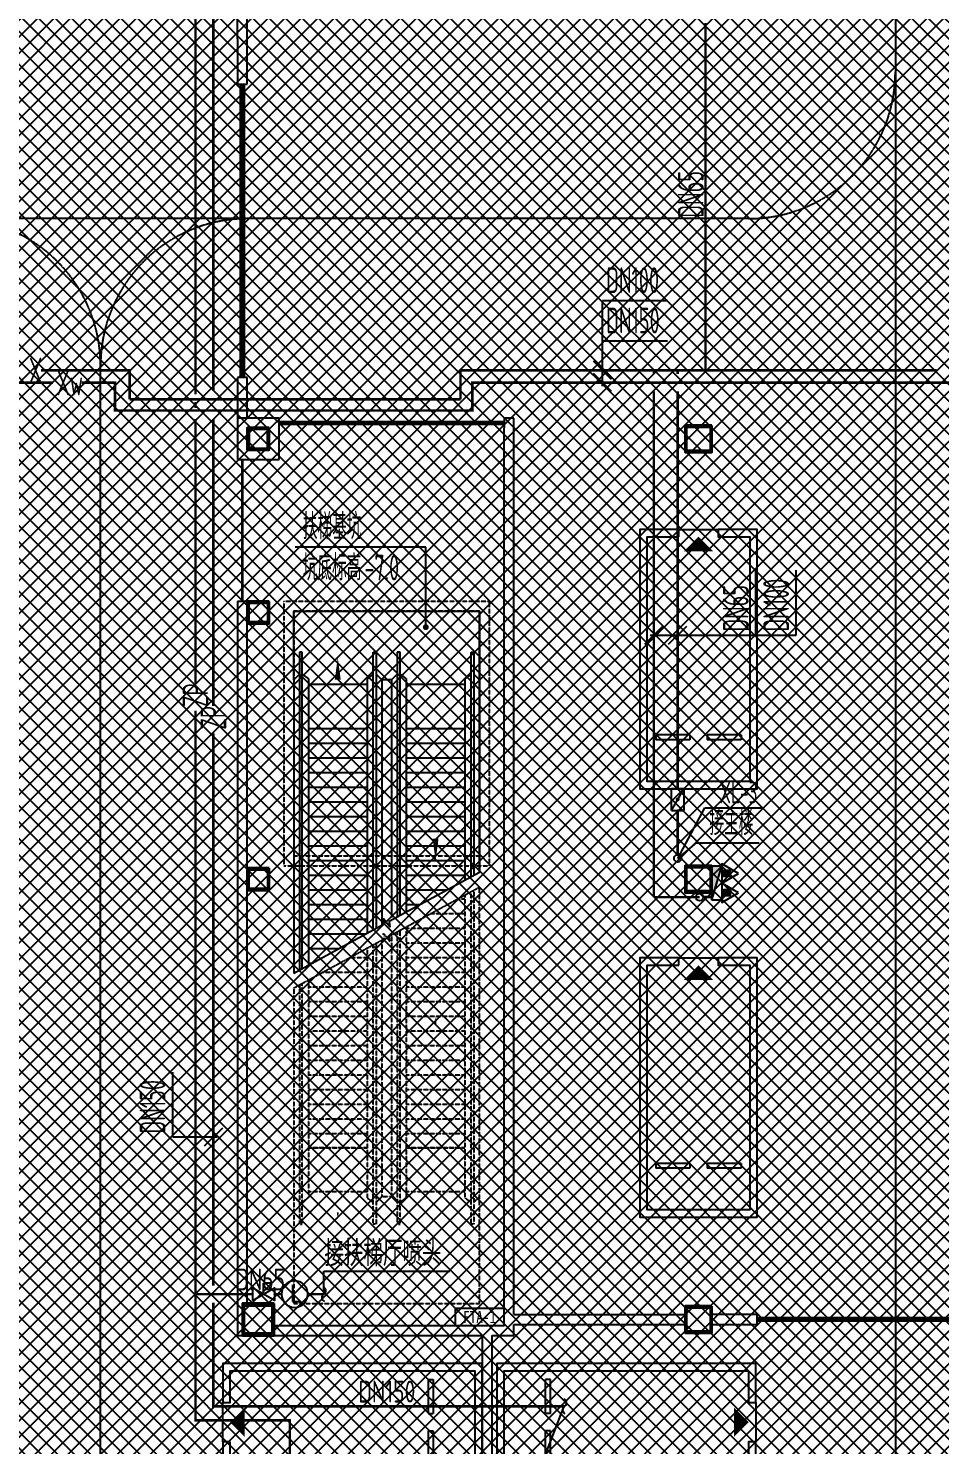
# Model space of a CAD drawing. Extents: x -2120532 to 1934524, y -1331911 to 424203.
# Drawn here: x -36310 to -17677, y -321820 to -292870 of the extents above; entities that cross this region are included whole.
import ezdxf
from ezdxf.enums import TextEntityAlignment as Align

# ---------------------------------------------------------------- set-up
doc = ezdxf.new("R2010")
doc.units = 0
doc.header["$LTSCALE"] = 10
doc.linetypes.add('__DASH', pattern=[0.35, 0.25, -0.1])
doc.linetypes.add('DASH', pattern=[0.35, 0.25, -0.1])
for name, color, linetype in [('00-停车位', 67, 'Continuous'), ('A-COLUMN', 8, 'Continuous'), ('A-DIM_LEAD', 3, 'Continuous'), ('A-DIM_SYMB', 3, 'Continuous'), ('A-EVTR', 3, 'Continuous'), ('A-WALL', 2, 'Continuous'), ('A-可见线', 7, 'Continuous'), ('DOOR_FIRE', 8, 'Continuous'), ('G-ANNO-INDX', 42, 'Continuous'), ('SRC-03F$0$A-SYMB-NUMB-T', 4, 'Continuous'), ('SRC-03F$0$A-WALL', 7, 'Continuous'), ('W-DIM_喷淋', 3, 'Continuous'), ('W-DIM_消防', 3, 'Continuous'), ('W-EQUIP_喷淋', 7, 'Continuous'), ('W-EQUIP_消火栓', 7, 'Continuous'), ('W-EQUIP_灭火器', 7, 'Continuous'), ('W-EVALVE_喷淋', 7, 'Continuous'), ('W-PIPE-喷淋', 6, 'Continuous'), ('W-PIPE-喷淋中', 6, 'Continuous'), ('W-PIPE-消防', 1, 'Continuous'), ('W-PIPE-消防中', 1, 'Continuous'), ('W-TEXT_喷淋', 7, 'Continuous'), ('W-TEXT_消防', 7, 'Continuous'), ('W-TWT_LEAD', 3, 'Continuous'), ('W-VALVE_消防', 7, 'Continuous'), ('W-VPIPE-消防', 1, 'Continuous'), ('画水辅助', 6, 'Continuous'), ('车行线', 4, 'Continuous')]:
    doc.layers.add(name, color=color, linetype=linetype)
doc.layers.add('钢柱', color=51, linetype='Continuous', lineweight=35)
doc.styles.add('8B2_01', font='simhei.ttf', dxfattribs={"width": 0.8})
doc.styles.add('8B2_02', font='tssdeng.shx', dxfattribs={"width": 0.6, "bigfont": 'TSSDCHN.shx'})
doc.styles.add('_TWT_PIPEDN', font='TSSDENG', dxfattribs={"width": 0.8, "height": 3.5, "bigfont": 'TSSDCHN'})
doc.styles.add('_TWT_SERIAL', font='TSSDENG', dxfattribs={"width": 0.8, "height": 3.5, "bigfont": 'TSSDCHN'})
doc.styles.add('SRC-03F$0$ECADI-TXT', font='simplex.shx', dxfattribs={"bigfont": 'hztxt.shx'})
doc.styles.get("Standard").update_dxf_attribs({"font": 'TSSDENG.shx', "width": 0.7, "bigfont": 'TSSDCHN.shx'})

# ---------------------------------------------------------------- blocks, each defined once
blk = doc.blocks.new('车位2400x5300')
at = {"layer": '00-停车位', "color": 251}
for p, q in [((-875, -1000), (-175, -1000)), ((-875, -1100), (-875, -1000)), ((-875, -1100), (-175, -1100)), ((-175, -1100), (-175, -1000)), ((175, -1000), (875, -1000)), ((175, -1100), (175, -1000)), ((175, -1100), (875, -1100)), ((875, -1100), (875, -1000)), ((400, -5300), (-400, -5300))]:
    blk.add_line(p, q, dxfattribs=at)
blk.add_lwpolyline([(400, -5150), (400, -5300), (1200, -5300), (1200, 0), (-1200, 0), (-1200, -5300), (-400, -5300), (-400, -5150), (-1050, -5150), (-1050, -150), (1050, -150), (1050, -5150), (400, -5150)], dxfattribs=at)
blk.add_lwpolyline([(0, -5150, 0, 600, 0), (0, -4850, 600, 600, 0)], format="xyseb", dxfattribs=at)
blk = doc.blocks.new('SRC-03F$0$ECADI-TAG-CODE')
at = {"layer": 'SRC-03F$0$A-SYMB-NUMB-T', "color": 1}
blk.add_lwpolyline([(3.41, 8.1), (13.41, 8.1), (13.41, 4.6), (3.41, 4.6)], close=True, dxfattribs=at)
at = {"layer": 'SRC-03F$0$A-SYMB-NUMB-T', "style": 'SRC-03F$0$ECADI-TXT', "width": 0.7}
blk.add_attdef('CODE', text='', height=2.5, dxfattribs=at).set_placement((8.41, 6.35), align=Align.MIDDLE_CENTER)
blk = doc.blocks.new('A$C353660FC')
at = {"layer": 'A-EVTR', "color": 251, "linetype": '__DASH'}
for p, q in [((5246, 50), (353, 50)), ((353, 50), (353, -10)), ((918, 165), (803, 50)), ((5183, 165), (918, 165)), ((353, -10), (5279, -10)), ((895, -135), (803, -10)), ((5348, -135), (895, -135)), ((1015, -1335), (1015, -135)), ((1915, -135), (1915, -1335)), ((1915, -1335), (1915, -135)), ((2202, -1335), (2202, -135)), ((2502, -1335), (2502, -135)), ((2802, -1335), (2802, -135)), ((3102, -1335), (3102, -135)), ((3402, -1335), (3402, -135)), ((3702, -1335), (3702, -135)), ((4002, -1335), (4002, -135)), ((4302, -1335), (4302, -135)), ((4602, -1335), (4602, -135)), ((4902, -1335), (4902, -135)), ((5202, -1335), (5202, -135)), ((5502, -1335), (5502, -416)), ((5802, -1335), (5802, -961)), ((895, -1335), (803, -1460)), ((6008, -1335), (895, -1335)), ((353, -1520), (353, -1460)), ((353, -1460), (6077, -1460)), ((6110, -1520), (353, -1520)), ((918, -1635), (803, -1520)), ((6173, -1635), (918, -1635)), ((6319, -1950), (353, -1950)), ((353, -1950), (353, -2010)), ((353, -2010), (6352, -2010)), ((918, -1835), (803, -1950)), ((895, -2135), (803, -2010)), ((6256, -1835), (918, -1835)), ((6421, -2135), (895, -2135)), ((1015, -3335), (1015, -2135)), ((1915, -2135), (1915, -3335)), ((1915, -3335), (1915, -2135)), ((2202, -3335), (2202, -2135)), ((2502, -3335), (2502, -2135)), ((2802, -3335), (2802, -2135)), ((3102, -3335), (3102, -2135)), ((3402, -3335), (3402, -2135)), ((3702, -3335), (3702, -2135)), ((4002, -3335), (4002, -2135)), ((4302, -3335), (4302, -2135)), ((4602, -3335), (4602, -2135)), ((4902, -3335), (4902, -2135)), ((5202, -3335), (5202, -2135)), ((5502, -3335), (5502, -2135)), ((5802, -3335), (5802, -2135)), ((6102, -3335), (6102, -2135)), ((6402, -3335), (6402, -2135)), ((6702, -3335), (6702, -2646)), ((353, -3520), (353, -3460)), ((353, -3460), (7150, -3460)), ((895, -3335), (803, -3460)), ((7082, -3335), (895, -3335)), ((7002, -3335), (7002, -3191)), ((7183, -3520), (353, -3520)), ((918, -3635), (803, -3520))]:
    blk.add_line(p, q, dxfattribs=at)
for points in [[(924, 165), (-1267, 165), (-1267, -3635), (7247, -3635)], [(5183, 165), (6188, -1686), (6298, -1669), (6131, -1802), (6242, -1784), (7247, -3635)], [(918, -1835), (918, -1635)]]:
    blk.add_lwpolyline(points, dxfattribs=at)
for points in [[(4602, -735, 0, 0, 0), (451, -735, 0, 40, 0), (601, -735, 0, 0, 0)], [(451, -2735, 0, 0, 0), (4602, -2735, 0, 40, 0), (4452, -2735, 0, 0, 0)]]:
    blk.add_lwpolyline(points, format="xyseb", dxfattribs=at)
blk = doc.blocks.new('$DorLib2D$00000213')
at = {"color": 0, "linetype": 'DASH', "const_width": 0.02}
blk.add_lwpolyline([(0.5, 0), (-0.5, 0)], dxfattribs=at)
blk = doc.blocks.new('$TwtSys$00000132')
at = {"elevation": 0}
blk.add_lwpolyline([(7, -101, -0.575183), (0, 0, 0.604745), (-11, 101, 16.924828)], format="xyb", dxfattribs=at)
blk = doc.blocks.new('$TwtSys$00000434')
for p, q in [((-0.5, 0.5), (-0.5, -0.5)), ((-0.5, -0.5), (0.5, 0.5)), ((0.5, 0.5), (-0.5, 0.5)), ((0.5, -0.5), (0.5, 0.5)), ((-0.5, -0.5), (0.5, -0.5))]:
    blk.add_line(p, q)
blk.add_solid([(0.5, -0.5), (0.5, 0.5), (-0.5, -0.5)])
blk = doc.blocks.new('$TwtSys$00000546')
h = blk.add_hatch()
h.set_pattern_fill('ANSI31', color=256, scale=200, style=0)
h.set_pattern_definition([(45, (-38543.802, -6670.83), (-17.67767, 17.67767), [])])
h.paths.add_polyline_path([(-65, 174), (65, 174), (65, 44), (-65, 44)])
for points in [[(0, 344), (-198, 0), (198, 0)], [(-65, 174), (65, 174), (65, 44), (-65, 44)]]:
    blk.add_lwpolyline(points, close=True)
blk = doc.blocks.new('$VALVE$00000316')
for p, q in [((-125, 72), (125, -72)), ((-125, 72), (-125, -72)), ((-125, 72), (125, 72)), ((125, 72), (125, -72)), ((-125, -72), (125, -72))]:
    blk.add_line(p, q)
at = {"const_width": 21.1}
blk.add_lwpolyline([(-11, 0, 1), (11, 0, 1)], format="xyb", close=True, dxfattribs=at)
for p in [(-125, 0), (125, 0)]:
    blk.add_point(p)
at = {"color": 7, "flags": 9}
for tag in ['XSIZE', 'YSIZE']:
    blk.add_attdef(tag, (0, 0), '', height=0.5, dxfattribs=at)
blk = doc.blocks.new('$EVALVE$00000030')
for p in [(0, 0), (87, 124)]:
    blk.add_line(p, (0, 124))
blk.add_lwpolyline([(-125, -72), (125, 72), (125, -72), (-125, 72)], close=True)
for p in [(-125, 0), (125, 0)]:
    blk.add_point(p)
blk = doc.blocks.new('$EVALVE$00000027')
at = {"color": 7}
for p, q in [((-23, 104), (-23, -83)), ((-23, -83), (61, -83))]:
    blk.add_line(p, q, dxfattribs=at)
blk.add_lwpolyline([(-150, 0, 1), (150, 0, 1), (-150, 0, 0.808179)], format="xyb")
for p in [(-150, 0), (150, 0)]:
    blk.add_point(p)
blk = doc.blocks.new('A$C1C3C0163')
h = blk.add_hatch()
h.set_pattern_fill('ANSI37', color=8, scale=150)
h.set_pattern_definition([(45, (-601697.23, -233886.27), (-168.3798, 168.3798), []), (135, (-601697.23, -233886.27), (-168.3798, -168.3798), [])])
h.paths.add_polyline_path([(-80300, 5300), (-80300, -9000), (-62000, -9000), (-62000, -64625), (-76750, -64625), (-76750, -62675), (-73875, -62675), (-73775, -57275), (-100380, -57275), (-100572, -124002), (-71150, -123999), (-71150, -126437), (-63509, -133383), (-65550, -135650), (-61611, -139196), (-83885, -163934), (-83885, -174096), (-119589, -213750), (-196450, -213750), (-196450, -207800), (-209700, -193450), (-209700, -169150), (-201700, -169149), (-201700, 5300), (-192675, 5300)])

msp = doc.modelspace()

# ---------------------------------------------------------------- hatches: boundary and pattern name
at = {"layer": 'W-PIPE-喷淋中'}
for points in [[(-32526.2, -321035), (-32552.4, -321035), (-32552.4, -321061.2)], [(-32526.2, -321035), (-32526.2, -321061.2), (-32552.4, -321061.2)], [(-32891.7, -321324.7), (-32891.7, -321350.9), (-32917.9, -321350.9)], [(-32891.7, -321324.7), (-32917.9, -321324.7), (-32917.9, -321350.9)], [(-30962.4, -321324.7), (-30962.4, -321298.4), (-30936.1, -321298.4)], [(-30962.4, -321324.7), (-30936.1, -321324.7), (-30936.1, -321298.4)]]:
    msp.add_hatch(color=256, dxfattribs=at).paths.add_polyline_path(points)
at = {"layer": 'W-PIPE-消防'}
for points in [[(-34235.9, -299860.4), (-34209.6, -299860.4), (-34209.6, -299834.2)], [(-34235.9, -299860.4), (-34235.9, -299834.2), (-34209.6, -299834.2)], [(-27473.6, -299860.4), (-27473.6, -299834.2), (-27499.8, -299834.2)], [(-27473.6, -299860.4), (-27499.8, -299860.4), (-27499.8, -299834.2)]]:
    msp.add_hatch(color=256, dxfattribs=at).paths.add_polyline_path(points)
at = {"layer": 'W-PIPE-消防中'}
for points in [[(-34537.1, -300110.4), (-34510.8, -300110.4), (-34510.8, -300084.2)], [(-34537.1, -300110.4), (-34537.1, -300084.2), (-34510.8, -300084.2)], [(-27232.8, -300110.4), (-27232.8, -300084.2), (-27259, -300084.2)], [(-27232.8, -300110.4), (-27259, -300110.4), (-27259, -300084.2)], [(-34537.1, -300680.9), (-34563.3, -300680.9), (-34563.3, -300707.2)], [(-34537.1, -300680.9), (-34537.1, -300707.2), (-34563.3, -300707.2)], [(-27232.8, -300680.9), (-27206.5, -300680.9), (-27206.5, -300707.2)], [(-27232.8, -300680.9), (-27232.8, -300707.2), (-27206.5, -300707.2)]]:
    msp.add_hatch(color=5, dxfattribs=at).paths.add_polyline_path(points)

# ---------------------------------------------------------------- linework, layer by layer
at = {"layer": 'A-COLUMN', "color": 8}
for p, q in [((-31183.6, -300835.4), (-32033.6, -300835.4)), ((-32033.6, -300835.4), (-32033.6, -301685.4)), ((-31183.6, -301685.4), (-31183.6, -300835.4)), ((-22333.6, -300985.4), (-22883.6, -300985.4)), ((-22883.6, -300985.4), (-22883.6, -301535.4)), ((-22333.6, -301535.4), (-22333.6, -300985.4)), ((-22883.6, -301535.4), (-22333.6, -301535.4)), ((-32033.6, -301685.4), (-31183.6, -301685.4)), ((-31383.6, -304585.4), (-31833.6, -304585.4)), ((-31833.6, -304585.4), (-31833.6, -305035.4)), ((-31383.6, -305035.4), (-31383.6, -304585.4)), ((-31833.6, -305035.4), (-31383.6, -305035.4)), ((-31383.6, -310035.4), (-31833.6, -310035.4)), ((-31833.6, -310035.4), (-31833.6, -310485.4)), ((-31383.6, -310485.4), (-31383.6, -310035.4)), ((-22333.6, -309985.4), (-22883.6, -309985.4)), ((-22883.6, -309985.4), (-22883.6, -310535.4)), ((-22333.6, -310535.4), (-22333.6, -309985.4)), ((-31833.6, -310485.4), (-31383.6, -310485.4)), ((-22883.6, -310535.4), (-22333.6, -310535.4)), ((-31283.6, -318935.4), (-31933.6, -318935.4)), ((-31933.6, -318935.4), (-31933.6, -319585.4)), ((-31283.6, -319585.4), (-31283.6, -318935.4)), ((-22333.6, -318985.4), (-22883.6, -318985.4)), ((-22883.6, -318985.4), (-22883.6, -319535.4)), ((-22333.6, -319535.4), (-22333.6, -318985.4)), ((-31933.6, -319585.4), (-31283.6, -319585.4)), ((-22883.6, -319535.4), (-22333.6, -319535.4))]:
    msp.add_line(p, q, dxfattribs=at)
at = {"layer": 'A-DIM_LEAD', "color": 8}
for p, q in [((-28183.1, -303472.4), (-30855.6, -303472.4)), ((-28183.1, -305109.4), (-28183.1, -303472.4))]:
    msp.add_line(p, q, dxfattribs=at)
at = {"layer": 'A-DIM_LEAD', "color": 8, "const_width": 60}
msp.add_lwpolyline([(-28183.1, -305139.4, 1), (-28183.1, -305079.4, 1)], format="xyb", close=True, dxfattribs=at)
at = {"layer": 'A-DIM_SYMB', "color": 8}
msp.add_lwpolyline([(-27083.6, -310122), (-28934.2, -311127.3), (-28917.6, -311237.8), (-29050.4, -311070.9), (-29033, -311181), (-30883.6, -312186.2)], dxfattribs=at)
at = {"layer": 'A-EVTR', "color": 8}
for p, q in [((-27083.6, -308956.5), (-27083.6, -304785.4)), ((-30708.6, -305623.5), (-30768.6, -305623.5)), ((-30768.6, -305623.5), (-30768.6, -312122.9)), ((-30708.6, -312089.9), (-30708.6, -305623.5)), ((-29258.6, -305623.5), (-29198.6, -305623.5)), ((-29258.6, -311303.5), (-29258.6, -305623.5)), ((-29198.6, -305623.5), (-29198.6, -311270.9)), ((-28708.6, -305623.5), (-28768.6, -305623.5)), ((-28768.6, -305623.5), (-28768.6, -311037.3)), ((-28708.6, -311004.7), (-28708.6, -305623.5)), ((-27258.6, -305623.5), (-27198.6, -305623.5)), ((-27258.6, -310217.1), (-27258.6, -305623.5)), ((-27198.6, -305623.5), (-27198.6, -310184.5)), ((-30768.6, -306073.5), (-30883.6, -306188.5)), ((-30883.6, -306188.5), (-30883.6, -312186.2)), ((-30708.6, -306073.5), (-30583.6, -306165.4)), ((-30583.6, -306165.4), (-30583.6, -312021.1)), ((-29383.6, -306285.4), (-30583.6, -306285.4)), ((-29258.6, -306073.5), (-29383.6, -306165.4)), ((-29383.6, -306165.4), (-29383.6, -311371.4)), ((-29198.6, -306073.5), (-29083.6, -306188.5)), ((-29083.6, -306188.5), (-29083.6, -311208.4)), ((-28768.6, -306073.5), (-28883.6, -306188.5)), ((-28883.6, -306188.5), (-28883.6, -311043.3)), ((-28708.6, -306073.5), (-28583.6, -306165.4)), ((-28583.6, -306165.4), (-28583.6, -310936.8)), ((-27383.6, -306285.4), (-28583.6, -306285.4)), ((-27258.6, -306073.5), (-27383.6, -306165.4)), ((-27383.6, -306165.4), (-27383.6, -310285)), ((-27198.6, -306073.5), (-27083.6, -306188.5)), ((-27083.6, -306188.5), (-27083.6, -310122)), ((-29383.6, -307185.4), (-30583.6, -307185.4)), ((-27383.6, -307185.4), (-28583.6, -307185.4)), ((-29383.6, -307485.4), (-30583.6, -307485.4)), ((-27383.6, -307485.4), (-28583.6, -307485.4)), ((-29383.6, -307785.4), (-30583.6, -307785.4)), ((-27383.6, -307785.4), (-28583.6, -307785.4)), ((-29383.6, -308085.4), (-30583.6, -308085.4)), ((-27383.6, -308085.4), (-28583.6, -308085.4)), ((-29383.6, -308385.4), (-30583.6, -308385.4)), ((-27383.6, -308385.4), (-28583.6, -308385.4)), ((-29383.6, -308685.4), (-30583.6, -308685.4)), ((-27383.6, -308685.4), (-28583.6, -308685.4)), ((-29383.6, -308985.4), (-30583.6, -308985.4)), ((-27383.6, -308985.4), (-28583.6, -308985.4)), ((-27083.6, -310122), (-27083.6, -309070.6)), ((-29383.6, -309285.4), (-30583.6, -309285.4)), ((-27383.6, -309285.4), (-28583.6, -309285.4)), ((-29383.6, -309585.4), (-30583.6, -309585.4)), ((-27383.6, -309585.4), (-28583.6, -309585.4)), ((-29383.6, -309885.4), (-30583.6, -309885.4)), ((-27383.6, -309885.4), (-28583.6, -309885.4)), ((-29383.6, -310185.4), (-30583.6, -310185.4)), ((-27383.6, -310185.4), (-28583.6, -310185.4)), ((-29383.6, -310485.4), (-30583.6, -310485.4)), ((-27752.6, -310485.4), (-28583.6, -310485.4)), ((-29383.6, -310785.4), (-30583.6, -310785.4)), ((-28304.8, -310785.4), (-28583.6, -310785.4)), ((-29383.6, -311085.4), (-30583.6, -311085.4)), ((-29409.4, -311385.4), (-30583.6, -311385.4)), ((-29961.6, -311685.4), (-30583.6, -311685.4)), ((-30518.8, -311985.4), (-30583.6, -311985.4))]:
    msp.add_line(p, q, dxfattribs=at)
at = {"layer": 'A-EVTR', "color": 8, "linetype": '__DASH'}
for points in [[(-26883.6, -309985.4), (-26883.6, -304585.4), (-31083.6, -304585.4), (-31083.6, -309985.4)], [(-27083.6, -309785.4), (-27083.6, -304785.4), (-30883.6, -304785.4), (-30883.6, -309785.4)]]:
    msp.add_lwpolyline(points, close=True, dxfattribs=at)
at = {"layer": 'A-EVTR', "color": 8}
for points in [[(-30883.6, -306194.9), (-30883.6, -304785.4), (-27083.6, -304785.4), (-27083.6, -306194.9)], [(-28883.6, -306188.5), (-29083.6, -306188.5)]]:
    msp.add_lwpolyline(points, dxfattribs=at)
at = {"layer": 'A-WALL', "color": 8}
for p, q in [((-32033.6, -293085.4), (-32033.6, -292385.4)), ((-31833.6, -293085.4), (-31833.6, -292485.4)), ((-32033.6, -293085.4), (-32033.6, -294010.4)), ((-31833.6, -294010.4), (-31833.6, -293085.4)), ((-32033.6, -294010.4), (-31833.6, -294010.4)), ((-31833.6, -300010.4), (-32033.6, -300010.4)), ((-32033.6, -300010.4), (-32033.6, -300835.4)), ((-31833.6, -300835.4), (-31833.6, -300010.4)), ((-26383.6, -300835.4), (-26583.6, -300835.4)), ((-26583.6, -300835.4), (-26583.6, -301035.4)), ((-26583.6, -319260.4), (-26583.6, -301035.4)), ((-26383.6, -319160.4), (-26383.6, -300835.4)), ((-31833.6, -304585.4), (-32033.6, -304585.4)), ((-32033.6, -304585.4), (-32033.6, -319585.4)), ((-31833.6, -318935.4), (-31833.6, -304585.4)), ((-26583.6, -319385.4), (-26583.6, -319260.4)), ((-26383.6, -319160.4), (-22883.6, -319160.4)), ((-21408.6, -319160.4), (-22333.6, -319160.4)), ((-21408.6, -319360.4), (-21408.6, -319160.4)), ((-32033.6, -319585.4), (-31933.6, -319585.4)), ((-31283.6, -319385.4), (-26933.6, -319385.4)), ((-31283.6, -319585.4), (-27033.6, -319585.4)), ((-27033.6, -319585.4), (-27033.6, -328160.4)), ((-26933.6, -319385.4), (-26583.6, -319385.4)), ((-26833.6, -319585.4), (-26833.6, -328260.4)), ((-26833.6, -319585.4), (-26383.6, -319585.4)), ((-26383.6, -319360.4), (-22883.6, -319360.4)), ((-26383.6, -319585.4), (-26383.6, -319360.4)), ((-22333.6, -319360.4), (-21408.6, -319360.4))]:
    msp.add_line(p, q, dxfattribs=at)
at = {"layer": 'G-ANNO-INDX', "color": 8}
for points in [[(-29983.6, -309885.4, 0, 0, 0), (-29983.6, -305729.9, 0, 120, 0), (-29983.6, -306179.9, 0, 0, 0)], [(-27983.6, -305729.9, 0, 0, 0), (-27983.6, -309885.4, 0, 120, 0), (-27983.6, -309435.4, 0, 0, 0)]]:
    msp.add_lwpolyline(points, format="xyseb", dxfattribs=at)
at = {"layer": 'W-DIM_喷淋'}
for p, q in [((-33357.3, -315534.8), (-33357.3, -314206.3)), ((-32451.2, -315534.8), (-33357.3, -315534.8)), ((-33357.3, -315534.8), (-33357.3, -315534.8)), ((-32340.6, -315349.2), (-32711.8, -315720.5))]:
    msp.add_line(p, q, dxfattribs=at)
at = {"layer": 'W-DIM_消防'}
for p, q in [((-24569.3, -299255.4), (-24569.3, -298430.4)), ((-24569.3, -298430.4), (-23240.8, -298430.4)), ((-24569.3, -300185.4), (-24569.3, -299255.4)), ((-24569.3, -299255.4), (-23240.8, -299255.4)), ((-24383.7, -300046), (-24754.9, -299674.8)), ((-24383.7, -300296), (-24754.9, -299924.8)), ((-21433.6, -305275.3), (-21433.6, -303946.8)), ((-20608.6, -305275.3), (-20608.6, -303946.8)), ((-23706.4, -305460.9), (-23335.2, -305089.7)), ((-23219.2, -305460.9), (-22848, -305089.7)), ((-23595.8, -305275.3), (-21433.6, -305275.3)), ((-21433.6, -305275.3), (-20608.6, -305275.3)), ((-23033.6, -309835.4), (-22480.3, -308802.9)), ((-22480.3, -308802.9), (-21288.2, -308802.9)), ((-23033.6, -309835.4), (-22650.2, -309521.1)), ((-22650.2, -309521.1), (-21365.7, -309521.1))]:
    msp.add_line(p, q, dxfattribs=at)
at = {"layer": 'W-PIPE-喷淋', "ltscale": 1.5, "const_width": 52.5}
for points in [[(-31729.9, -318742.8), (-32891.7, -318742.8)], [(-31134.7, -318742.8), (-31279.2, -318742.8)], [(-30269.2, -318742.8), (-30594.7, -318742.8)]]:
    msp.add_lwpolyline(points, dxfattribs=at)
at = {"layer": 'W-PIPE-喷淋中', "ltscale": 1.5, "const_width": 52.5}
for points in [[(-32891.7, -289520.8), (-32891.7, -300354.1)], [(-32526.2, -290180.6), (-32526.2, -300278.5)], [(-32891.7, -300504.7), (-32891.7, -300631)], [(-32891.7, -300857.2), (-32891.7, -306257)], [(-32526.2, -300857.2), (-32526.2, -306718.8)], [(-32891.7, -306818.9), (-32891.7, -321324.7)], [(-32526.2, -307280.7), (-32526.2, -318566.5)], [(-32526.2, -318919), (-32526.2, -321035)], [(-32526.2, -321035), (-25345.2, -321035)], [(-32891.7, -321324.7), (-30962.4, -321324.7)], [(-30962.4, -321324.7), (-30962.4, -323732.1)]]:
    msp.add_lwpolyline(points, dxfattribs=at)
at = {"layer": 'W-PIPE-消防', "ltscale": 1.5, "const_width": 52.5}
for points in [[(-22465.9, -292760.4), (-22465.9, -299860.4)], [(-34235.9, -299860.4), (-36051.5, -299860.4)], [(-34235.9, -299860.4), (-34235.9, -300454.7)], [(-23033.6, -299860.4), (-27473.6, -299860.4)], [(-27473.6, -299860.4), (-27473.6, -300454.7)], [(-23520.8, -299934.2), (-23520.8, -299860.4)], [(-17742.1, -299860.4), (-23033.6, -299860.4)], [(-23033.6, -299934.2), (-23033.6, -299860.4)], [(-27473.6, -300454.7), (-34235.9, -300454.7)], [(-23520.8, -301141.2), (-23520.8, -300286.7)], [(-23033.6, -308405.8), (-23033.6, -300286.7)], [(-23520.8, -310628.4), (-23520.8, -301141.2)], [(-23033.6, -309758.4), (-23033.6, -308855.1)], [(-22586.3, -310628.4), (-23520.8, -310628.4)], [(-22511.5, -310625.2), (-22330.4, -310625.2)]]:
    msp.add_lwpolyline(points, dxfattribs=at)
at = {"layer": 'W-PIPE-消防中', "color": 5, "ltscale": 1.5, "const_width": 52.5}
for points in [[(-35807.9, -300110.4), (-56659.2, -300110.4)], [(-34537.1, -300110.4), (-35221.7, -300110.4)], [(-34537.1, -300110.4), (-34537.1, -300680.9)], [(-16867.7, -300110.4), (-27232.8, -300110.4)], [(-27232.8, -300110.4), (-27232.8, -300680.9)], [(-27232.8, -300680.9), (-34537.1, -300680.9)]]:
    msp.add_lwpolyline(points, dxfattribs=at)
at = {"layer": 'W-TWT_LEAD'}
for p, q in [((-30269.5, -318742.7), (-30269.5, -318276.6)), ((-30269.5, -318276.6), (-27694.8, -318276.6)), ((-25359.2, -321033.7), (-26009.9, -322703.7)), ((-25359.2, -321033.7), (-26009.9, -322703.7))]:
    msp.add_line(p, q, dxfattribs=at)
at = {"layer": 'W-VPIPE-消防'}
for centre in [(-23033.6, -309835.4), (-22586.3, -310628.4)]:
    msp.add_circle(centre, 75, dxfattribs=at)
at = {"layer": '车行线', "color": 8, "linetype": '__DASH', "ltscale": 1.5}
for points in [[(-18583.6, -174472.9), (-18583.6, -293760.4, -0.4142136), (-21583.6, -296760.4), (-67483.6, -296760.4, -0.4142136), (-70483.6, -293760.4), (-70483.6, -174472.9)], [(-18583.6, -293760.4), (-18583.6, -370022.9, -0.4142136), (-21583.6, -373022.9), (-48008.6, -373022.9)], [(-37833.6, -296760.4, -0.4142136), (-34833.6, -299760.4)], [(-31833.6, -296760.4, 0.4142136), (-34833.6, -299760.4)]]:
    msp.add_lwpolyline(points, format="xyb", dxfattribs=at)
msp.add_lwpolyline([(-34833.6, -370022.9), (-34833.6, -299760.4)], dxfattribs=at)
at = {"layer": '钢柱', "color": 8, "lineweight": 35}
for points in [[(-31383.6, -301035.4), (-31833.6, -301035.4), (-31833.6, -301485.4), (-31383.6, -301485.4)], [(-31413.6, -301065.4), (-31803.6, -301065.4), (-31803.6, -301455.4), (-31413.6, -301455.4)], [(-22333.6, -300985.4), (-22883.6, -300985.4), (-22883.6, -301535.4), (-22333.6, -301535.4)], [(-22363.6, -301505.4), (-22853.6, -301505.4), (-22853.6, -301015.4), (-22363.6, -301015.4)], [(-31383.6, -304585.4), (-31833.6, -304585.4), (-31833.6, -305035.4), (-31383.6, -305035.4)], [(-31413.6, -305005.4), (-31803.6, -305005.4), (-31803.6, -304615.4), (-31413.6, -304615.4)], [(-31383.6, -310035.4), (-31833.6, -310035.4), (-31833.6, -310485.4), (-31383.6, -310485.4)], [(-22333.6, -309985.4), (-22883.6, -309985.4), (-22883.6, -310535.4), (-22333.6, -310535.4)], [(-22363.6, -310505.4), (-22853.6, -310505.4), (-22853.6, -310015.4), (-22363.6, -310015.4)], [(-31413.6, -310455.4), (-31803.6, -310455.4), (-31803.6, -310065.4), (-31413.6, -310065.4)], [(-31283.6, -318935.4), (-31933.6, -318935.4), (-31933.6, -319585.4), (-31283.6, -319585.4)], [(-31323.6, -319545.4), (-31893.6, -319545.4), (-31893.6, -318975.4), (-31323.6, -318975.4)], [(-22333.6, -318985.4), (-22883.6, -318985.4), (-22883.6, -319535.4), (-22333.6, -319535.4)], [(-22363.6, -319505.4), (-22853.6, -319505.4), (-22853.6, -319015.4), (-22363.6, -319015.4)]]:
    msp.add_lwpolyline(points, close=True, dxfattribs=at)

# ---------------------------------------------------------------- block references
at = {"layer": '00-停车位', "color": 8}
for p, rotation in [((-22608.6, -308412.8), 180), ((-22608.6, -317171.3), 180), ((-27033.6, -321360.4), 270), ((-26733.6, -321360.4), 90)]:
    msp.add_blockref('车位2400x5300', p, dxfattribs=dict(at, rotation=rotation))
at = {"layer": 'A-可见线', "color": 8, "rotation": 90}
msp.add_blockref('A$C353660FC', (-30718.6, -317668.8), dxfattribs=at)
at = {"layer": 'DOOR_FIRE', "color": 8, "zscale": 200}
for p, xscale, yscale, rotation in [((-31933.6, -297010.4), 6000, -6000, 269.9999999858852), ((-28883.6, -300935.4), 4600, 4600, 180), ((-31933.6, -303135.4), 2900, 2900, 270), ((-18658.6, -319260.4), 5500, 5500, 359.9999999895498)]:
    msp.add_blockref('$DorLib2D$00000213', p, dxfattribs=dict(at, xscale=xscale, yscale=yscale, rotation=rotation))
at = {"layer": 'SRC-03F$0$A-WALL', "color": 8}
ref = msp.add_blockref('SRC-03F$0$ECADI-TAG-CODE', (-26242.8, -319845.4), dxfattribs=dict(at, xscale=-100, yscale=100, zscale=100))
ref.add_attrib('CODE', 'FTA-1', dxfattribs={"layer": 'SRC-03F$0$A-SYMB-NUMB-T', "height": 250, "style": '8B2_01', "width": 0.8}).set_placement((-27083.6, -319210.4), align=Align.MIDDLE_CENTER)
at = {"layer": 'W-EQUIP_喷淋', "xscale": 1.5, "yscale": 1.5, "zscale": 1.5, "rotation": 180}
msp.add_blockref('$TwtSys$00000132', (-30269.2, -318742.8), dxfattribs=at)
at = {"layer": 'W-EQUIP_喷淋', "xscale": 1.5, "yscale": 1.5, "zscale": 1.5}
msp.add_blockref('$TwtSys$00000132', (-25345.2, -321035), dxfattribs=at)
at = {"layer": 'W-EQUIP_消火栓', "xscale": 700, "yscale": -200, "zscale": 700, "rotation": 89.99999999999237}
msp.add_blockref('$TwtSys$00000434', (-22233.6, -310341.1), dxfattribs=at)
at = {"layer": 'W-EQUIP_灭火器', "rotation": 269.9999999999923}
for p in [(-22133.6, -310142.7), (-22133.6, -310539.5)]:
    msp.add_blockref('$TwtSys$00000546', p, dxfattribs=at)
at = {"layer": 'W-EVALVE_喷淋', "xscale": -1.8, "yscale": -1.8, "zscale": 1.8, "rotation": 180}
for name, p in [('$EVALVE$00000030', (-31504.6, -318742.8)), ('$EVALVE$00000027', (-30864.7, -318742.8))]:
    msp.add_blockref(name, p, dxfattribs=at)
at = {"layer": 'W-VALVE_消防', "xscale": 1.8, "yscale": 1.8, "zscale": 1.8, "rotation": 90}
msp.add_blockref('$VALVE$00000316', (-23033.6, -308630.5), dxfattribs=at)
at = {"layer": '画水辅助'}
msp.add_blockref('A$C1C3C0163', (106241.4, -167810.4), dxfattribs=at)

# ---------------------------------------------------------------- texts
at = {"layer": 'A-DIM_LEAD', "color": 8, "style": '8B2_02', "width": 0.6}
for s, p in [('扶梯基坑', (-30698.1, -303314.9)), ('坑底标高', (-30698.1, -304154.9)), ('-7.0', (-29438.1, -304154.9))]:
    msp.add_text(s, height=525, dxfattribs=at).set_placement(p)
at = {"layer": 'W-DIM_喷淋', "color": 7, "style": '8B2_02', "width": 0.6}
msp.add_text('DN150', height=525, rotation=90, dxfattribs=at).set_placement((-33507.3, -315459.8))
at = {"layer": 'W-DIM_消防', "color": 7, "style": '8B2_02', "width": 0.6}
for s, height, p in [('DN100', 525, (-24494.3, -298280.4)), ('DN150', 525, (-24494.3, -299105.4)), ('XL-3', 450, (-22177.8, -308712.9)), ('接主楼', 525, (-22383.5, -309363.6))]:
    msp.add_text(s, height=height, dxfattribs=at).set_placement(p)
for s, p in [('DN100', (-20758.6, -305200.3)), ('DN65', (-21583.6, -305200.3))]:
    msp.add_text(s, height=525, rotation=90, dxfattribs=at).set_placement(p)
at = {"layer": 'W-TEXT_喷淋', "style": '8B2_02', "width": 0.6}
for p in [(-32629.2, -306743.9), (-32263.7, -307205.7)]:
    msp.add_text('ZP', height=525, rotation=90, dxfattribs=at).set_placement(p)
at = {"layer": 'W-TEXT_喷淋', "style": '_TWT_PIPEDN', "width": 0.752941}
for s, p in [('DN65', (-32077.9, -318665.9)), ('DN150', (-29562.4, -320958.1))]:
    msp.add_text(s, height=446.25, dxfattribs=at).set_placement(p)
at = {"layer": 'W-TEXT_消防', "style": '8B2_02', "width": 0.6}
msp.add_text('DN65', height=525, rotation=90, dxfattribs=at).set_placement((-22503.4, -296739.3))
for s, p in [('X', (-36296.2, -300122.9)), ('Xw', (-35732.9, -300372.9))]:
    msp.add_text(s, height=525, dxfattribs=at).set_placement(p)
at = {"layer": 'W-TWT_LEAD', "color": 7, "style": '_TWT_SERIAL', "width": 0.8}
msp.add_text('接扶梯厅喷头', height=525, dxfattribs=at).set_placement((-30257, -318171.6))

doc.saveas('drawing.dxf')
